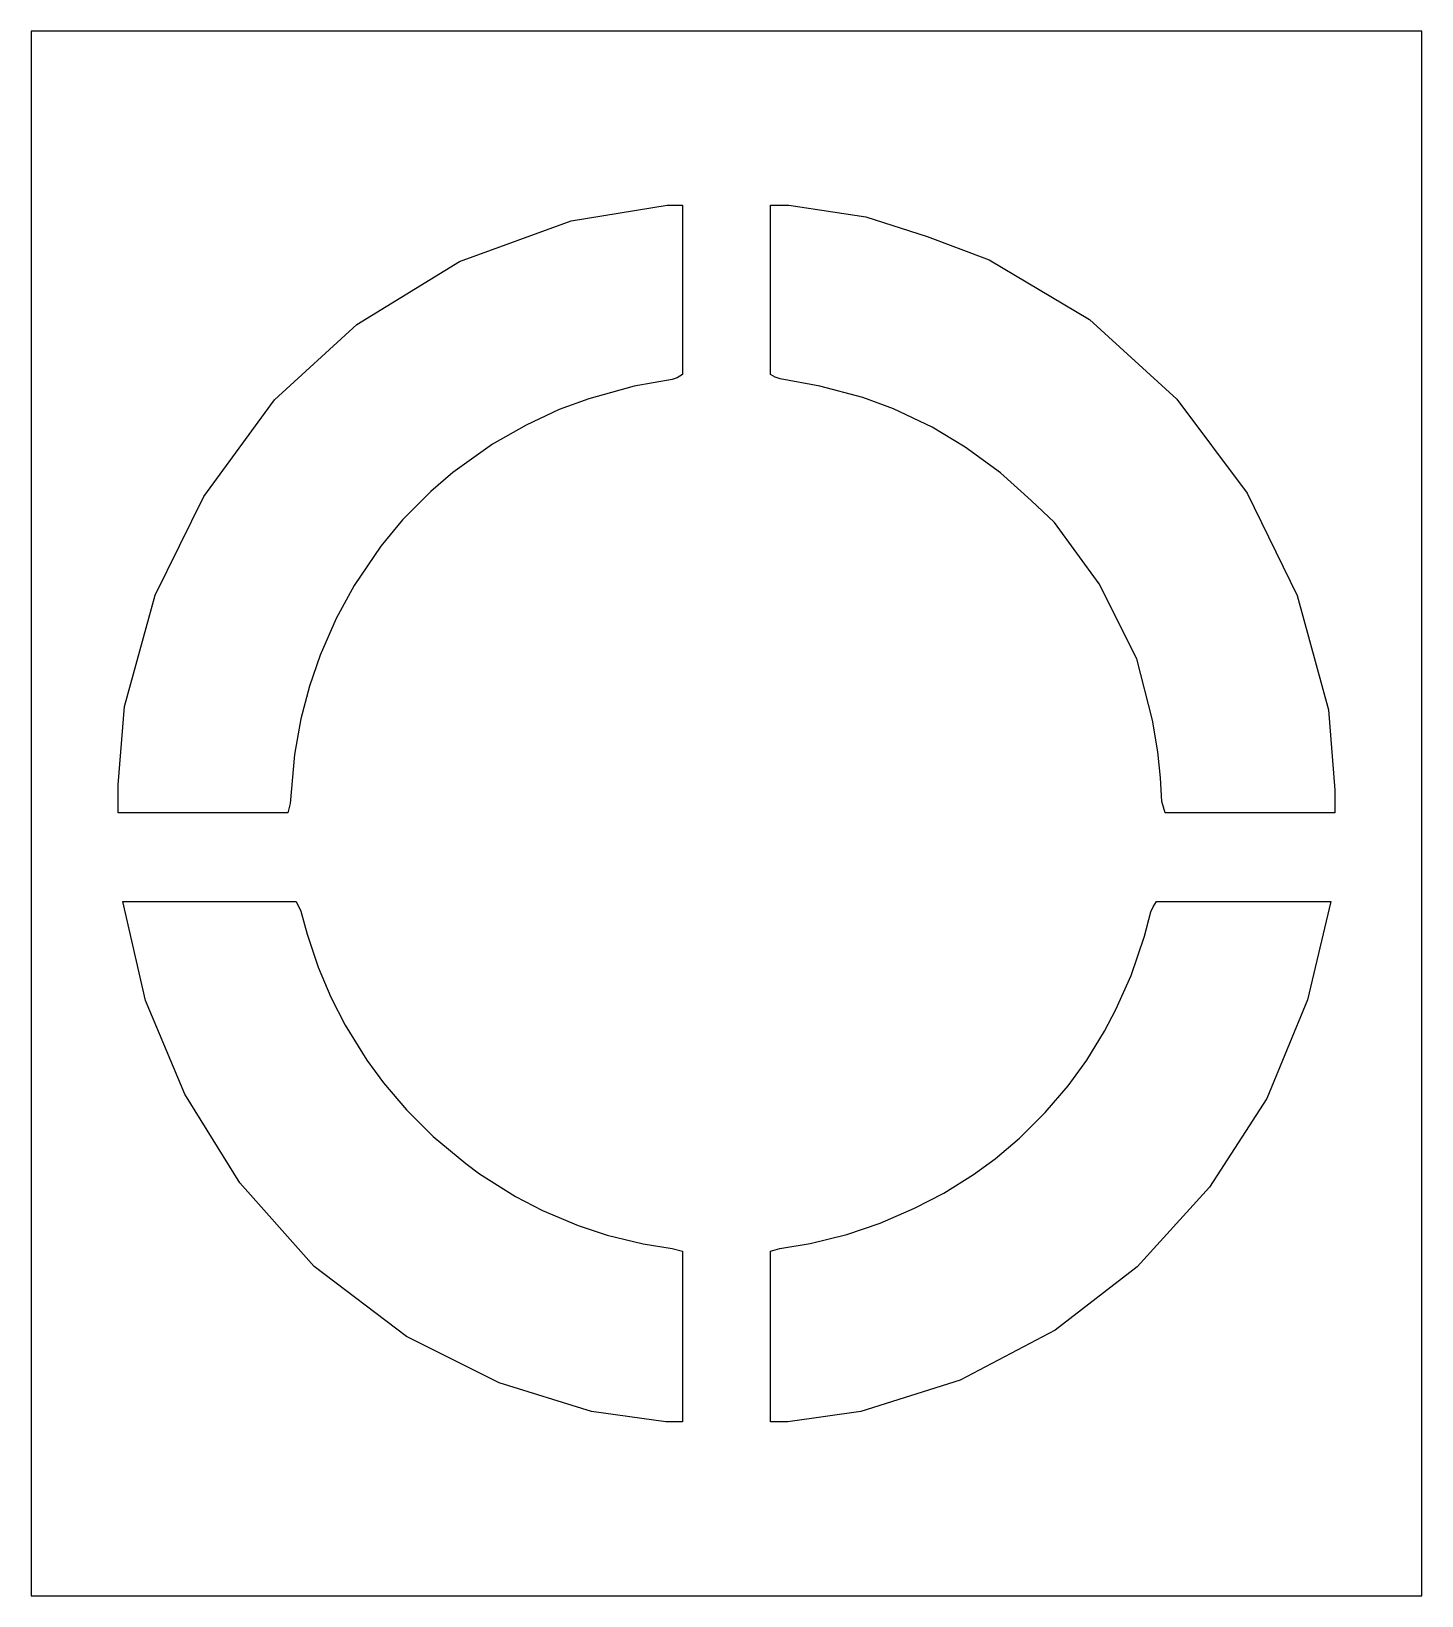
# Model space of a CAD drawing. Header units: inches. Extents: x 0 to 16, y 0 to 18.
import ezdxf

# ---------------------------------------------------------------- set-up
doc = ezdxf.new("R2010")
doc.units = ezdxf.units.IN
doc.header["$MEASUREMENT"] = 0
doc.layers.add('CUT', color=1, linetype='Continuous')

msp = doc.modelspace()

# ---------------------------------------------------------------- linework, layer by layer
at = {"layer": 'CUT'}
for points in [[(0, 0), (16, 0), (16, 18), (0, 18)], [(2.979, 9.116), (2.953, 9.007), (1, 9.007), (1, 9.328), (1.071, 10.232), (1.427, 11.511), (1.986, 12.647), (2.799, 13.761), (3.746, 14.626), (4.927, 15.351), (6.211, 15.82), (7.318, 16), (7.493, 16), (7.493, 14.051), (7.432, 14.014), (7.375, 13.993), (6.936, 13.915), (6.416, 13.772), (6.075, 13.648), (5.695, 13.47), (5.307, 13.249), (4.852, 12.923), (4.597, 12.705), (4.272, 12.377), (4.022, 12.074), (3.715, 11.623), (3.507, 11.242), (3.323, 10.821), (3.201, 10.465), (3.102, 10.088), (3.027, 9.678)], [(8.561, 14.022), (8.507, 14.051), (8.507, 16), (8.717, 16), (9.602, 15.864), (10.309, 15.64), (11.022, 15.369), (12.178, 14.683), (13.184, 13.769), (13.992, 12.687), (14.567, 11.509), (14.929, 10.193), (15, 9.27), (15, 9.007), (13.046, 9.007), (13.01, 9.137), (12.996, 9.41), (12.964, 9.708), (12.902, 10.072), (12.722, 10.779), (12.29, 11.642), (11.773, 12.349), (11.506, 12.601), (11.152, 12.919), (10.748, 13.216), (10.366, 13.447), (9.923, 13.657), (9.569, 13.787), (9.073, 13.917), (8.616, 14.002)], [(7.375, 3.995), (7.493, 3.963), (7.493, 2), (7.3, 2), (6.448, 2.121), (5.383, 2.448), (4.316, 2.984), (3.256, 3.789), (2.401, 4.749), (1.766, 5.772), (1.315, 6.85), (1.052, 7.989), (3.048, 7.989), (3.102, 7.877), (3.175, 7.611), (3.302, 7.231), (3.446, 6.887), (3.612, 6.564), (3.863, 6.16), (4.054, 5.9), (4.317, 5.591), (4.624, 5.284), (5.001, 4.972), (5.158, 4.855), (5.572, 4.592), (5.883, 4.433), (6.293, 4.259), (6.626, 4.149), (7.04, 4.05)], [(12.908, 7.926), (12.949, 7.989), (14.956, 7.989), (14.687, 6.855), (14.216, 5.721), (13.557, 4.699), (12.727, 3.783), (11.781, 3.056), (10.69, 2.48), (9.547, 2.119), (8.707, 2), (8.507, 2), (8.507, 3.963), (8.613, 3.995), (8.964, 4.054), (9.384, 4.157), (9.77, 4.285), (10.165, 4.459), (10.5, 4.63), (10.844, 4.846), (11.092, 5.027), (11.37, 5.263), (11.667, 5.56), (11.931, 5.868), (12.146, 6.162), (12.351, 6.495), (12.48, 6.743), (12.655, 7.137), (12.809, 7.587), (12.881, 7.869)]]:
    msp.add_lwpolyline(points, close=True, dxfattribs=at)

doc.saveas('drawing.dxf')
